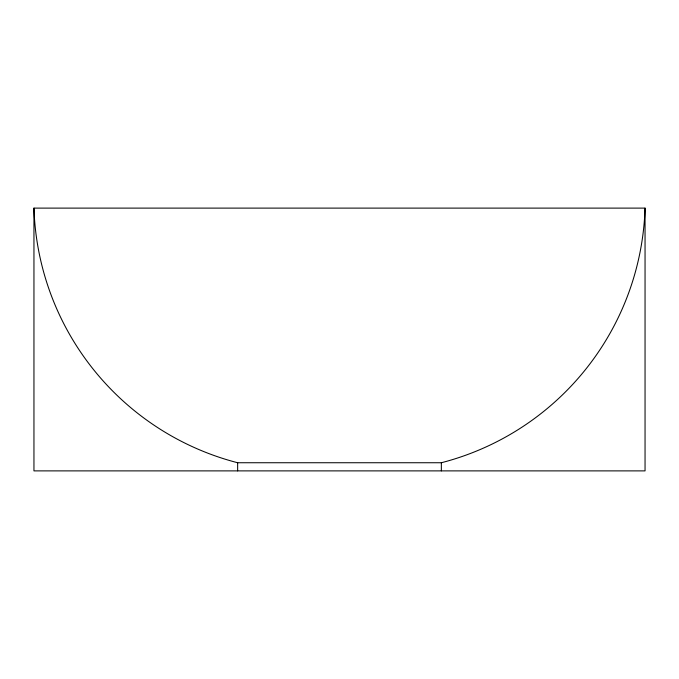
<?xml version="1.0" encoding="UTF-8"?>
<svg xmlns="http://www.w3.org/2000/svg" width="679" height="679" viewBox="0 0 679 679"><rect width="100%" height="100%" fill="white"/><g stroke="black" fill="none" stroke-linecap="round" stroke-linejoin="round"><path stroke-width="1.02" d="M33.95 208.113L645.05 208.113L645.05 470.886L33.95 470.886L33.95 208.113A271.736 271.736 0 0 0 237.65 462.739L237.65 470.886M237.65 462.739L441.35 462.739A271.736 271.736 0 0 0 645.05 208.113M441.35 462.739L441.35 470.886"/></g></svg>
